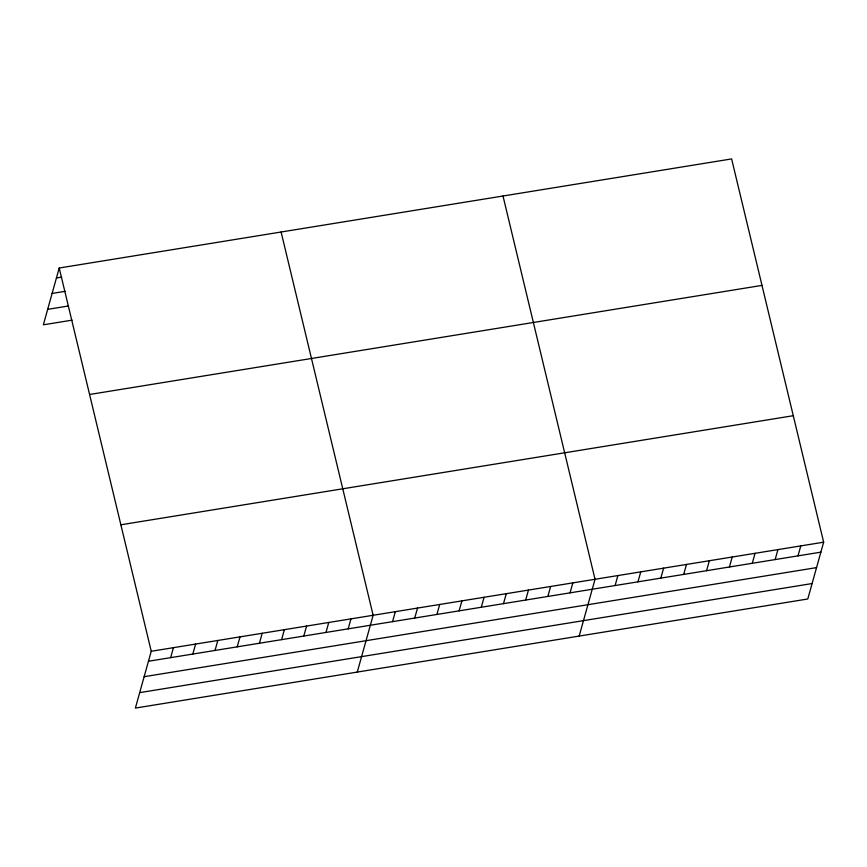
<?xml version="1.0" encoding="UTF-8"?>
<svg xmlns="http://www.w3.org/2000/svg" width="867" height="867" viewBox="0 0 867 867"><rect width="100%" height="100%" fill="white"/><g stroke="black" fill="none" stroke-linecap="round" stroke-linejoin="round"><path stroke-width="1.3" d="M59.216 268.011L151.237 651.269L135.382 708.079L807.784 598.989L823.65 542.189L731.618 158.921L59.216 268.011L43.35 324.811L72.069 320.151M170.647 657.652L173.433 647.671M192.832 654.054L195.617 644.073M215.027 650.456L217.812 640.475M237.211 646.847L239.996 636.877M259.406 643.249L262.192 633.278M281.591 639.651L284.376 629.67M303.786 636.053L306.571 626.072M325.97 632.455L328.756 622.473M348.166 628.857L350.951 618.875M357.28 672.077L373.135 615.277L281.103 232.009M392.545 621.65L395.33 611.679M414.729 618.052L417.515 608.07M436.914 614.454L439.71 604.472M459.109 610.856L461.894 600.874M481.293 607.258L484.079 597.276M503.489 603.649L506.274 593.678M525.673 600.051L528.458 590.08M547.868 596.453L550.653 586.471M570.053 592.855L572.838 582.873M579.167 636.085L595.033 579.275L503.001 196.007M615.104 585.539L617.889 575.569M637.971 581.833L640.756 571.862M660.827 578.126L663.613 568.145M683.695 574.42L686.48 564.439M706.551 570.714L709.336 560.732M729.418 566.996L732.203 557.026M752.274 563.29L755.059 553.309M775.141 559.583L777.927 549.602M797.998 555.877L800.783 545.896M56.42 277.982L61.644 277.137M52.107 293.436L65.166 291.323M47.663 309.356L68.547 305.975M89.583 394.485L761.985 285.395M120.871 524.795L793.283 415.705M151.237 651.269L823.65 542.189M148.452 661.25L820.865 552.16M144.139 676.704L816.551 567.614M139.695 692.625L812.108 583.545"/></g></svg>
